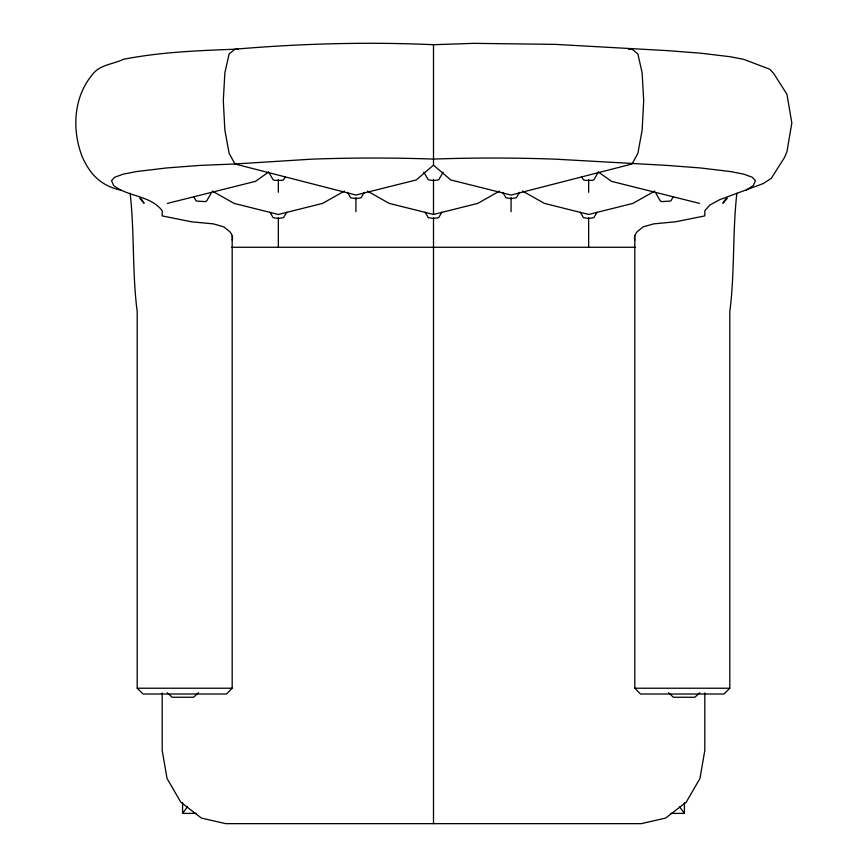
<?xml version="1.0" encoding="UTF-8"?>
<svg xmlns="http://www.w3.org/2000/svg" width="867" height="867" viewBox="0 0 867 867"><rect width="100%" height="100%" fill="white"/><g stroke="black" fill="none" stroke-linecap="round" stroke-linejoin="round"><path stroke-width="1.3" d="M736.863 193.276C732.398 232.627 734.891 272.39 729.808 311.654L729.808 688.225L723.934 694.012L640.475 694.012L634.817 688.225L634.817 235.726M211.049 193.406L206.628 201.025L205.1 201.599L196.202 201.025L193.677 196.668M285.449 176.532L283.552 179.805L282.024 180.369L274.655 180.369L273.127 179.805L268.705 172.175M286.717 212.209L283.552 217.65L278.34 218.462L273.127 217.65L269.973 212.209M364.248 192.344L361.084 197.784L355.871 198.597L350.658 197.784L347.494 192.344M443.135 172.175L438.713 179.805L433.5 180.607L428.287 179.805L423.865 172.175M441.877 212.209L438.713 217.65L433.5 218.462L428.287 217.65L425.123 212.209M519.506 192.344L516.342 197.784L511.129 198.597L505.916 197.784L502.752 192.344M598.295 172.175L593.873 179.805L592.345 180.369L584.976 180.369L583.448 179.805L581.551 176.532M597.027 212.209L593.873 217.65L588.66 218.462L583.448 217.65L580.283 212.209M673.323 196.668L670.798 201.025L661.9 201.599L660.372 201.025L655.951 193.406M725.679 198.901L722.894 203.29L727.38 198.175M196.018 813.398L182.579 813.398L187.565 806.635M232.183 235.726L232.183 688.225L226.525 694.012L143.066 694.012L137.192 688.225L137.192 311.654C132.109 272.39 134.602 232.627 130.137 193.276M198.554 692.733L193.569 697.252L172.154 697.252L167.168 692.733M699.832 692.733L694.846 697.252L673.431 697.252L668.446 692.733M634.817 239.964A304.23 45.756 0 0 1 637.429 231.5L643.249 226.84L653.794 223.849L675.22 221.844L704.806 215.916L704.806 210.746L709.705 205.165L719.523 199.757L763.253 183.555L771.294 178.299L784.407 157.664L786.954 151.714L791.831 122.984L786.954 94.319L773.646 73.402L769.712 69.208L743.669 59.324L730.339 56.745L700.558 53.18L667.406 50.633L555.422 44.38L474.032 43.35L433.5 44.705L433.5 165.142L416.268 179.946L355.925 195.042L234.957 163.993L199.594 165.424L166.442 167.97L136.661 171.536L123.331 174.126L114.726 177.236L111.55 180.639L113.61 185.484C128.099 197.015 150.544 195.259 162.194 210.746L162.194 215.916L191.78 221.844L213.206 223.849L223.751 226.84L229.571 231.5A304.23 45.756 0 0 1 232.183 239.964M268.542 172.089L255.472 181.355L167.461 203.387M746.184 190.187L753.39 185.484L755.45 180.639L752.274 177.236L743.669 174.126L730.339 171.536L700.558 167.97L667.406 165.424L555.422 159.17A259.558 39.037 0 0 0 433.5 159.084A259.558 39.037 0 0 0 311.578 159.17L234.957 163.993L229.126 153.351L224.867 130.191L223.307 100.702L224.867 72.785L229.126 53.938L234.957 49.202C300.947 43.567 367.315 41.746 433.5 44.705M344.437 191.054L322.622 203.387L278.34 214.463L234.057 203.387L212.242 191.054M499.598 191.054L477.782 203.387L433.5 214.463L389.218 203.387L367.402 191.054M654.758 191.054L632.943 203.387L588.66 214.463L544.378 203.387L522.563 191.054M628.608 49.376L632.043 49.202L637.874 53.938L642.133 72.785L643.693 100.702L642.133 130.191L637.874 153.351L632.043 163.993L511.075 195.042L450.732 179.946L433.5 165.142M231.738 247.268L635.262 247.268M137.192 688.225L232.183 688.225M634.817 688.225L729.808 688.225M670.982 813.398L684.421 813.398L684.421 802.636M238.392 49.376L234.957 49.202C197.643 50.654 160.059 52.107 123.331 59.324C113.49 64.125 100.594 64.635 93.354 73.402C73.272 96.551 71.528 130.05 82.593 157.664C90.764 175.34 101.645 185.906 120.816 190.187M699.539 203.387L611.528 181.355L598.458 172.089M139.62 198.175L144.106 203.29L141.321 198.901M679.435 806.635L684.421 813.398M704.806 692.971L704.806 750.432L699.972 778.447L686.209 802.203L665.618 818.08L641.309 823.65L225.691 823.65L201.382 818.08L180.791 802.203L167.028 778.447L162.194 750.432L162.194 692.971M588.66 179.361L588.66 192.301M588.66 217.65L588.66 247.268M511.075 197.492L511.075 211.721M433.5 179.361L433.5 214.463M433.5 217.65L433.5 823.65M355.925 197.492L355.925 211.721M278.34 179.361L278.34 192.301M278.34 217.65L278.34 247.268M182.579 802.636L182.579 813.398"/></g></svg>
